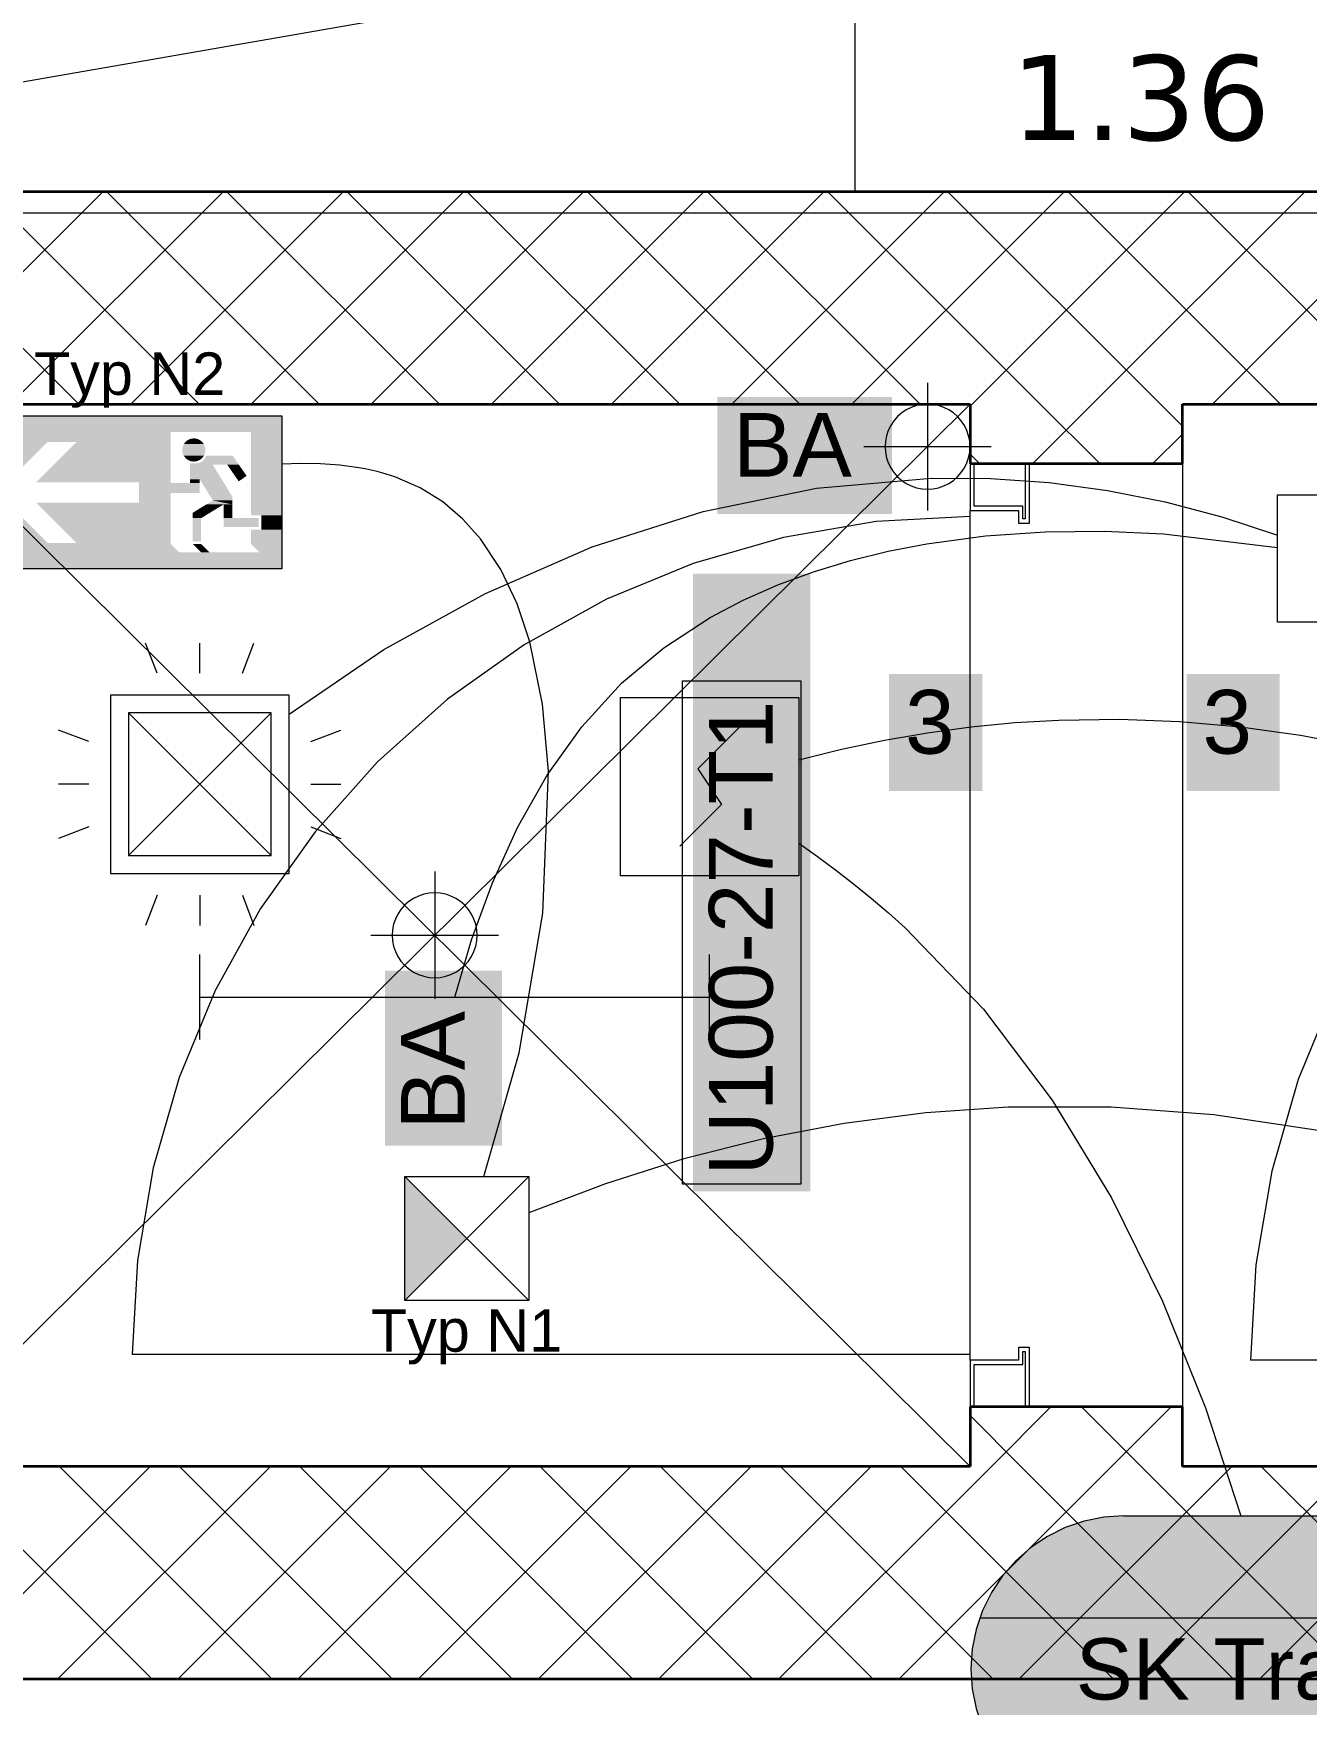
# Model space of a CAD drawing. Extents: x -1132 to 613, y -179 to 712.
# Drawn here: x -686.13 to -656.17, y 125.06 to 164.39 of the extents above; entities that cross this region are included whole.
import ezdxf
from ezdxf.lldxf.tags import DXFTag

# ---------------------------------------------------------------- set-up
doc = ezdxf.new("R2010")
doc.units = 0
doc.layers.get('0').update_dxf_attribs({"lineweight": 13})
for name, color, linetype, lineweight in [('A-____-NOTE-TEXT', 7, 'Continuous', 9), ('A-AREA-____-IDEN', 7, 'Continuous', 5), ('A-DOOR-____-IDEN', 7, 'Continuous', 5), ('A-DOOR-FRAM-MCUT', 7, 'Continuous', 9), ('A-DOOR-OPNG-OTLN', 7, 'Continuous', 9), ('A-FLOR-____-OTLN', 7, 'Continuous', 9), ('A-WALL-____-MCUT', 7, 'Continuous', 35), ('A-WALL-____-PATT', 7, 'Continuous', 35), ('I-WALL-____-OTLN', 7, 'Continuous', 9), ('S-GRID-____-OTLN', 7, 'Continuous', 5)]:
    doc.layers.add(name, color=color, linetype=linetype, lineweight=lineweight)
for name, color, linetype, lineweight, true_color in [('EL01_WAN_Brandmeldeanlagen', 7, 'Continuous', 13, 0xff8000), ('EL01_WAN_Leitung_Brandmeldeanlagen', 7, 'Continuous', 13, 0xff8000), ('EL01_WAN_Leitung_Licht', 7, 'Continuous', 13, 0x0080ff), ('EL01_WAN_Leitung_Notbeleuchtung', 7, 'Continuous', 13, 0x009900), ('EL01_WAN_Leuchten', 7, 'Continuous', 13, 0x0080ff), ('EL01_WAN_Licht', 7, 'Continuous', 13, 0x0080ff), ('EL01_WAN_Notbeleuchtungen', 7, 'Continuous', 13, 0x009900), ('EL01_WAN_Notbeleuchtungentyp', 7, 'Continuous', 13, 0x009900)]:
    doc.layers.add(name, color=color, linetype=linetype, lineweight=lineweight, true_color=true_color)
doc.styles.get("Standard").update_dxf_attribs({"font": 'arial.ttf'})
tags = doc.linetypes.add('_Rasterlinie_', pattern=[0.375, 0.2, -0.05, 0.075, -0.05]).pattern_tags.tags
tags[10:11] = [DXFTag(74, 4), DXFTag(75, 0), DXFTag(340, '0'), DXFTag(46, 1.0), DXFTag(50, 0.0), DXFTag(44, 0.0), DXFTag(45, 0.0)]
tags[8:9] = [DXFTag(74, 4), DXFTag(75, 0), DXFTag(340, '0'), DXFTag(46, 1.0), DXFTag(50, 0.0), DXFTag(44, 0.0), DXFTag(45, 0.0)]
tags[6:7] = [DXFTag(74, 4), DXFTag(75, 0), DXFTag(340, '0'), DXFTag(46, 1.0), DXFTag(50, 0.0), DXFTag(44, 0.0), DXFTag(45, 0.0)]
tags[4:5] = [DXFTag(74, 4), DXFTag(75, 0), DXFTag(340, '0'), DXFTag(46, 1.0), DXFTag(50, 0.0), DXFTag(44, 0.0), DXFTag(45, 0.0)]

# ---------------------------------------------------------------- blocks, each defined once
blk = doc.blocks.new('Referenz-A0UJ359BXE', base_point=(-1140.157, -173.774))
at = {"layer": 'A-____-NOTE-TEXT', "color": 0, "linetype": 'Continuous', "lineweight": 5, "ltscale": 0.13}
for p, q in [((-665.087, 156.164), (-665.087, 153.164)), ((-665.794, 155.371), (-665.88, 155.272)), ((-665.696, 155.457), (-665.794, 155.371)), ((-665.587, 155.53), (-665.696, 155.457)), ((-665.469, 155.588), (-665.587, 155.53)), ((-665.346, 155.63), (-665.469, 155.588)), ((-665.217, 155.655), (-665.346, 155.63)), ((-665.087, 155.664), (-665.217, 155.655)), ((-664.956, 155.655), (-665.087, 155.664)), ((-664.828, 155.63), (-664.956, 155.655)), ((-664.704, 155.588), (-664.828, 155.63)), ((-664.587, 155.53), (-664.704, 155.588)), ((-664.478, 155.457), (-664.587, 155.53)), ((-664.38, 155.371), (-664.478, 155.457)), ((-664.293, 155.272), (-664.38, 155.371)), ((-666.011, 155.046), (-666.053, 154.923)), ((-665.953, 155.164), (-666.011, 155.046)), ((-665.88, 155.272), (-665.953, 155.164)), ((-664.221, 155.164), (-664.293, 155.272)), ((-664.163, 155.046), (-664.221, 155.164)), ((-664.121, 154.923), (-664.163, 155.046)), ((-663.587, 154.664), (-666.587, 154.664)), ((-666.078, 154.794), (-666.087, 154.664)), ((-666.087, 154.664), (-666.078, 154.533)), ((-666.053, 154.923), (-666.078, 154.794)), ((-664.095, 154.794), (-664.121, 154.923)), ((-664.087, 154.664), (-664.095, 154.794)), ((-664.095, 154.533), (-664.087, 154.664)), ((-666.078, 154.533), (-666.053, 154.405)), ((-666.053, 154.405), (-666.011, 154.281)), ((-666.011, 154.281), (-665.953, 154.164)), ((-664.221, 154.164), (-664.163, 154.281)), ((-664.163, 154.281), (-664.121, 154.405)), ((-664.121, 154.405), (-664.095, 154.533)), ((-665.953, 154.164), (-665.88, 154.055)), ((-665.88, 154.055), (-665.794, 153.957)), ((-665.794, 153.957), (-665.696, 153.87)), ((-665.696, 153.87), (-665.587, 153.798)), ((-665.587, 153.798), (-665.469, 153.74)), ((-664.704, 153.74), (-664.587, 153.798)), ((-664.587, 153.798), (-664.478, 153.87)), ((-664.478, 153.87), (-664.38, 153.957)), ((-664.38, 153.957), (-664.293, 154.055)), ((-664.293, 154.055), (-664.221, 154.164)), ((-665.469, 153.74), (-665.346, 153.698)), ((-665.346, 153.698), (-665.217, 153.672)), ((-665.217, 153.672), (-665.087, 153.664)), ((-665.087, 153.664), (-664.956, 153.672)), ((-664.956, 153.672), (-664.828, 153.698)), ((-664.828, 153.698), (-664.704, 153.74)), ((-676.687, 144.664), (-676.687, 141.664)), ((-677.187, 144.03), (-677.296, 143.957)), ((-677.069, 144.088), (-677.187, 144.03)), ((-676.946, 144.13), (-677.069, 144.088)), ((-676.817, 144.155), (-676.946, 144.13)), ((-676.687, 144.164), (-676.817, 144.155)), ((-676.556, 144.155), (-676.687, 144.164)), ((-676.428, 144.13), (-676.556, 144.155)), ((-676.304, 144.088), (-676.428, 144.13)), ((-676.187, 144.03), (-676.304, 144.088)), ((-676.078, 143.957), (-676.187, 144.03)), ((-677.553, 143.664), (-677.611, 143.546)), ((-677.48, 143.772), (-677.553, 143.664)), ((-677.394, 143.871), (-677.48, 143.772)), ((-677.296, 143.957), (-677.394, 143.871)), ((-675.98, 143.871), (-676.078, 143.957)), ((-675.893, 143.772), (-675.98, 143.871)), ((-675.821, 143.664), (-675.893, 143.772)), ((-675.763, 143.546), (-675.821, 143.664)), ((-677.678, 143.294), (-677.687, 143.164)), ((-677.653, 143.423), (-677.678, 143.294)), ((-677.611, 143.546), (-677.653, 143.423)), ((-675.721, 143.423), (-675.763, 143.546)), ((-675.695, 143.294), (-675.721, 143.423)), ((-675.687, 143.164), (-675.695, 143.294)), ((-678.187, 143.164), (-675.187, 143.164)), ((-677.687, 143.164), (-677.678, 143.033)), ((-677.678, 143.033), (-677.653, 142.905)), ((-677.653, 142.905), (-677.611, 142.781)), ((-675.763, 142.781), (-675.721, 142.905)), ((-675.721, 142.905), (-675.695, 143.033)), ((-675.695, 143.033), (-675.687, 143.164)), ((-677.611, 142.781), (-677.553, 142.664)), ((-677.553, 142.664), (-677.48, 142.555)), ((-677.48, 142.555), (-677.394, 142.457)), ((-677.394, 142.457), (-677.296, 142.37)), ((-676.078, 142.37), (-675.98, 142.457)), ((-675.98, 142.457), (-675.893, 142.555)), ((-675.893, 142.555), (-675.821, 142.664)), ((-675.821, 142.664), (-675.763, 142.781)), ((-677.296, 142.37), (-677.187, 142.298)), ((-677.187, 142.298), (-677.069, 142.24)), ((-677.069, 142.24), (-676.946, 142.198)), ((-676.946, 142.198), (-676.817, 142.172)), ((-676.817, 142.172), (-676.687, 142.164)), ((-676.687, 142.164), (-676.556, 142.172)), ((-676.556, 142.172), (-676.428, 142.198)), ((-676.428, 142.198), (-676.304, 142.24)), ((-676.304, 142.24), (-676.187, 142.298)), ((-676.187, 142.298), (-676.078, 142.37))]:
    blk.add_line(p, q, dxfattribs=at)
at = {"layer": 'A-____-NOTE-TEXT', "color": 7, "linetype": 'Continuous', "lineweight": 5, "ltscale": 0.13, "true_color": 0xffffff}
for points in [[(-670.038, 153.079), (-665.921, 153.079), (-670.038, 155.832)], [(-665.921, 153.079), (-670.038, 155.832), (-665.921, 155.832)], [(-665.991, 146.557), (-663.798, 146.557), (-665.991, 149.313)], [(-663.798, 146.557), (-665.991, 149.313), (-663.798, 149.313)], [(-658.991, 146.557), (-656.798, 146.557), (-658.991, 149.313)], [(-656.798, 146.557), (-658.991, 149.313), (-656.798, 149.313)], [(-677.855, 138.213), (-675.102, 138.213), (-677.855, 142.33)], [(-675.102, 138.213), (-677.855, 142.33), (-675.102, 142.33)]]:
    blk.add_solid(points, dxfattribs=at)
at = {"layer": 'A-DOOR-____-IDEN', "color": 0, "linetype": 'Continuous', "ltscale": 0.13}
for p, q in [((-670.851, 137.309), (-670.851, 149.149)), ((-670.851, 149.149), (-668.071, 149.149)), ((-668.071, 149.149), (-668.071, 137.309)), ((-668.071, 137.309), (-670.851, 137.309))]:
    blk.add_line(p, q, dxfattribs=at)
at = {"layer": 'A-DOOR-____-IDEN', "color": 7, "linetype": 'Continuous', "ltscale": 0.13, "true_color": 0xffffff}
for points in [[(-670.608, 137.134), (-667.849, 137.134), (-670.608, 151.673)], [(-667.849, 137.134), (-670.608, 151.673), (-667.849, 151.673)]]:
    blk.add_solid(points, dxfattribs=at)
at = {"layer": 'A-DOOR-FRAM-MCUT', "color": 0, "linetype": 'Continuous', "ltscale": 0.13}
for p, q in [((-664.087, 154.264), (-664.087, 153.164)), ((-663.987, 153.264), (-663.987, 154.264)), ((-662.787, 154.264), (-662.787, 152.964)), ((-662.687, 152.864), (-662.687, 154.264)), ((-664.087, 153.164), (-662.947, 153.164)), ((-662.847, 153.264), (-663.987, 153.264)), ((-662.947, 153.164), (-662.947, 152.864)), ((-662.847, 152.964), (-662.847, 153.264)), ((-662.947, 152.864), (-662.687, 152.864)), ((-662.787, 152.964), (-662.847, 152.964)), ((-662.687, 133.464), (-662.947, 133.464)), ((-662.947, 133.464), (-662.947, 133.164)), ((-662.847, 133.064), (-662.847, 133.364)), ((-662.847, 133.364), (-662.787, 133.364)), ((-662.787, 133.364), (-662.787, 132.064)), ((-662.687, 132.064), (-662.687, 133.464)), ((-662.947, 133.164), (-664.087, 133.164)), ((-664.087, 133.164), (-664.087, 132.064)), ((-663.987, 132.064), (-663.987, 133.064)), ((-663.987, 133.064), (-662.847, 133.064))]:
    blk.add_line(p, q, dxfattribs=at)
at = {"layer": 'A-DOOR-OPNG-OTLN', "color": 0, "linetype": 'Continuous', "ltscale": 0.13}
for p, q in [((-664.087, 153.024), (-666.295, 152.9)), ((-666.295, 152.9), (-668.475, 152.529)), ((-668.475, 152.529), (-670.6, 151.917)), ((-670.6, 151.917), (-672.643, 151.071)), ((-672.643, 151.071), (-674.578, 150.001)), ((-674.578, 150.001), (-676.382, 148.721)), ((-676.382, 148.721), (-678.031, 147.248)), ((-678.031, 147.248), (-679.504, 145.599)), ((-679.504, 145.599), (-680.784, 143.795)), ((-680.784, 143.795), (-681.854, 141.86)), ((-681.854, 141.86), (-682.7, 139.817)), ((-655.506, 141.841), (-656.364, 139.769)), ((-682.7, 139.817), (-683.312, 137.692)), ((-656.364, 139.769), (-656.985, 137.614)), ((-683.312, 137.692), (-683.683, 135.512)), ((-656.985, 137.614), (-657.361, 135.403)), ((-683.683, 135.512), (-683.807, 133.304)), ((-657.361, 135.403), (-657.487, 133.164)), ((-683.807, 133.304), (-664.087, 133.304)), ((-637.487, 133.164), (-657.487, 133.164))]:
    blk.add_line(p, q, dxfattribs=at)
at = {"layer": 'A-FLOR-____-OTLN', "color": 0, "linetype": 'Continuous', "ltscale": 0.13}
for p, q in [((-701.287, 160.664), (-666.787, 166.664)), ((-666.787, 160.664), (-666.787, 166.664)), ((-664.087, 130.664), (-689.287, 155.664)), ((-689.287, 130.664), (-664.087, 155.664))]:
    blk.add_line(p, q, dxfattribs=at)
at = {"layer": 'A-WALL-____-MCUT', "color": 0, "linetype": 'Continuous', "ltscale": 0.35}
for p, q in [((-632.287, 160.664), (-748.783, 160.664)), ((-710.939, 155.664), (-664.087, 155.664)), ((-664.087, 155.664), (-664.087, 154.264)), ((-659.087, 155.664), (-637.287, 155.664)), ((-659.087, 154.264), (-659.087, 155.664)), ((-664.087, 154.264), (-659.087, 154.264)), ((-664.087, 132.064), (-664.087, 130.664)), ((-659.087, 132.064), (-664.087, 132.064)), ((-659.087, 130.664), (-659.087, 132.064)), ((-664.087, 130.664), (-710.939, 130.664)), ((-637.287, 130.664), (-659.087, 130.664)), ((-748.788, 125.664), (-632.287, 125.664))]:
    blk.add_line(p, q, dxfattribs=at)
at = {"layer": 'A-WALL-____-PATT', "color": 0, "linetype": 'Continuous', "lineweight": 9, "ltscale": 0.13}
for p, q in [((-685.063, 155.664), (-690.063, 160.664)), ((-689.496, 155.664), (-684.496, 160.664)), ((-682.234, 155.664), (-687.234, 160.664)), ((-686.667, 155.664), (-681.667, 160.664)), ((-679.406, 155.664), (-684.406, 160.664)), ((-683.839, 155.664), (-678.839, 160.664)), ((-676.577, 155.664), (-681.577, 160.664)), ((-681.01, 155.664), (-676.01, 160.664)), ((-673.749, 155.664), (-678.749, 160.664)), ((-678.182, 155.664), (-673.182, 160.664)), ((-670.92, 155.664), (-675.92, 160.664)), ((-675.353, 155.664), (-670.353, 160.664)), ((-668.092, 155.664), (-673.092, 160.664)), ((-672.525, 155.664), (-667.525, 160.664)), ((-665.264, 155.664), (-670.264, 160.664)), ((-669.697, 155.664), (-664.697, 160.664)), ((-662.435, 155.664), (-667.435, 160.664)), ((-666.868, 155.664), (-661.868, 160.664)), ((-659.607, 155.664), (-664.607, 160.664)), ((-664.04, 155.664), (-659.04, 160.664)), ((-656.778, 155.664), (-661.778, 160.664)), ((-661.211, 155.664), (-656.211, 160.664)), ((-653.95, 155.664), (-658.95, 160.664)), ((-658.383, 155.664), (-653.383, 160.664)), ((-664.087, 155.617), (-664.04, 155.664)), ((-662.611, 154.264), (-661.211, 155.664)), ((-661.035, 154.264), (-662.435, 155.664)), ((-659.087, 155.144), (-659.607, 155.664)), ((-659.783, 154.264), (-659.087, 154.96)), ((-663.864, 154.264), (-664.087, 154.487)), ((-662.891, 130.664), (-664.087, 131.86)), ((-663.584, 130.664), (-662.184, 132.064)), ((-660.063, 130.664), (-661.463, 132.064)), ((-660.756, 130.664), (-659.356, 132.064)), ((-688.383, 125.664), (-683.383, 130.664)), ((-683.347, 125.664), (-688.347, 130.664)), ((-685.555, 125.664), (-680.555, 130.664)), ((-680.518, 125.664), (-685.518, 130.664)), ((-682.726, 125.664), (-677.726, 130.664)), ((-677.69, 125.664), (-682.69, 130.664)), ((-679.898, 125.664), (-674.898, 130.664)), ((-674.862, 125.664), (-679.862, 130.664)), ((-677.069, 125.664), (-672.069, 130.664)), ((-672.033, 125.664), (-677.033, 130.664)), ((-674.241, 125.664), (-669.241, 130.664)), ((-669.205, 125.664), (-674.205, 130.664)), ((-671.412, 125.664), (-666.412, 130.664)), ((-666.376, 125.664), (-671.376, 130.664)), ((-668.584, 125.664), (-663.584, 130.664)), ((-663.548, 125.664), (-668.548, 130.664)), ((-665.756, 125.664), (-660.756, 130.664)), ((-660.719, 125.664), (-665.719, 130.664)), ((-662.927, 125.664), (-657.927, 130.664)), ((-657.891, 125.664), (-662.891, 130.664)), ((-660.099, 125.664), (-655.099, 130.664)), ((-655.063, 125.664), (-660.063, 130.664)), ((-657.27, 125.664), (-652.27, 130.664)), ((-652.234, 125.664), (-657.234, 130.664))]:
    blk.add_line(p, q, dxfattribs=at)
at = {"layer": 'I-WALL-____-OTLN', "color": 0, "linetype": 'Continuous', "ltscale": 0.13}
for p, q in [((-659.087, 154.264), (-659.087, 132.064)), ((-664.087, 133.164), (-664.087, 153.164))]:
    blk.add_line(p, q, dxfattribs=at)
at = {"layer": 'S-GRID-____-OTLN', "color": 0, "linetype": '_Rasterlinie_', "ltscale": 0.13}
blk.add_line((-1093.73, 160.164), (174.71, 160.164), dxfattribs=at)
at = {"layer": 'A-____-NOTE-TEXT', "color": 0, "linetype": 'Continuous', "lineweight": 5, "ltscale": 0.13, "char_height": 1.5, "attachment_point": 1}
for s, insert in [('{\\fArial;BA}', (-669.663, 155.457)), ('{\\fArial;3}', (-665.616, 148.938)), ('{\\fArial;3}', (-658.616, 148.938))]:
    blk.add_mtext(s, dxfattribs=dict(at, insert=insert))
at = {"layer": 'A-____-NOTE-TEXT', "color": 0, "linetype": 'Continuous', "lineweight": 5, "ltscale": 0.13, "insert": (-677.48, 138.588), "char_height": 1.5, "attachment_point": 1, "rotation": 90}
blk.add_mtext('{\\fArial;BA}', dxfattribs=at)
at = {"layer": 'A-AREA-____-IDEN', "color": 0, "linetype": 'Continuous', "ltscale": 0.13, "insert": (-663.129, 163.879), "char_height": 2, "attachment_point": 1}
blk.add_mtext('{\\fVerdana;1.36 m²}', dxfattribs=at)
at = {"layer": 'A-DOOR-____-IDEN', "color": 0, "linetype": 'Continuous', "ltscale": 0.13, "insert": (-670.233, 137.509), "char_height": 1.5, "attachment_point": 1, "rotation": 90}
blk.add_mtext('{\\fArial;U100-27-T1}', dxfattribs=at)
blk = doc.blocks.new('Leitung-A0UJ35E9XE', base_point=(-668.116, 147.275))
at = {"color": 0, "linetype": 'ByBlock', "lineweight": -2, "ltscale": 0.13}
for p, q in [((-665.086, 147.924), (-666.104, 147.749)), ((-664.061, 148.062), (-665.086, 147.924)), ((-663.032, 148.161), (-664.061, 148.062)), ((-661.999, 148.221), (-663.032, 148.161)), ((-660.572, 148.24), (-661.999, 148.221)), ((-659.146, 148.187), (-660.572, 148.24)), ((-657.723, 148.062), (-659.146, 148.187)), ((-656.31, 147.867), (-657.723, 148.062)), ((-667.115, 147.538), (-668.116, 147.289)), ((-666.104, 147.749), (-667.115, 147.538)), ((-654.909, 147.604), (-656.31, 147.867)), ((-653.525, 147.275), (-654.909, 147.604))]:
    blk.add_line(p, q, dxfattribs=at)
blk = doc.blocks.new('Brandmelder-A0UJ35ELXE', base_point=(-672.316, 144.561))
at = {"color": 0, "lineweight": -2}
for p, q in [((-672.316, 148.761), (-668.116, 148.761)), ((-672.316, 144.561), (-672.316, 148.761)), ((-668.116, 148.761), (-668.116, 144.561)), ((-669.516, 148.061), (-670.496, 147.081)), ((-670.496, 147.081), (-669.936, 146.241)), ((-669.936, 146.241), (-670.916, 145.261)), ((-668.116, 144.561), (-672.316, 144.561))]:
    blk.add_line(p, q, dxfattribs=at)
blk = doc.blocks.new('Notleuchte eckig-A0UJ35F7XE', base_point=(-677.387, 134.569))
at = {"color": 0, "lineweight": -2}
for p, q in [((-674.468, 134.569), (-677.387, 137.488)), ((-674.468, 137.488), (-677.387, 134.569)), ((-677.387, 134.569), (-677.387, 137.488)), ((-677.387, 137.488), (-674.468, 137.488)), ((-674.468, 137.488), (-674.468, 134.569)), ((-674.468, 134.569), (-677.387, 134.569))]:
    blk.add_line(p, q, dxfattribs=at)
for points in [[(-675.928, 136.028), (-677.387, 136.028), (-677.387, 137.488)], [(-677.387, 134.569), (-675.928, 136.028), (-677.387, 136.028)]]:
    blk.add_solid(points, dxfattribs=at)
blk = doc.blocks.new('Bemerkung 1-A0UJ35F9XE', base_point=(-678.189, 133.363))
at = {"color": 0, "lineweight": -2, "insert": (-678.189, 134.363), "char_height": 1, "attachment_point": 1}
blk.add_mtext('{\\fArial;Typ N1}', dxfattribs=at)
blk = doc.blocks.new('RZL-Wand_ Links-A0UJ35FHXE', base_point=(-687.485, 151.788))
at = {"color": 0, "lineweight": -2}
for p, q in [((-687.485, 155.388), (-680.285, 155.388)), ((-687.485, 151.788), (-687.485, 155.388)), ((-680.285, 155.388), (-680.285, 151.788)), ((-680.285, 151.788), (-687.485, 151.788))]:
    blk.add_line(p, q, dxfattribs=at)
for points in [[(-687.485, 154.777), (-683.885, 154.777), (-687.485, 155.388)], [(-683.885, 154.777), (-687.485, 155.388), (-683.885, 155.388)], [(-683.885, 155.009), (-680.285, 155.009), (-683.885, 155.388)], [(-680.285, 155.009), (-683.885, 155.388), (-680.285, 155.388)], [(-683.885, 153.828), (-682.899, 153.828), (-683.885, 155.009)], [(-682.899, 153.828), (-683.885, 155.009), (-682.899, 155.009)], [(-681.007, 153.588), (-680.285, 153.588), (-681.007, 155.009)], [(-680.285, 153.588), (-681.007, 155.009), (-680.285, 155.009)], [(-687.485, 153.588), (-686.985, 153.588), (-687.485, 154.777)], [(-686.985, 153.588), (-687.485, 154.777), (-685.796, 154.777)], [(-686.066, 153.828), (-683.885, 153.828), (-685.117, 154.777)], [(-683.885, 153.828), (-685.117, 154.777), (-683.885, 154.777)], [(-682.082, 154.586), (-682.629, 154.586), (-682.092, 154.657)], [(-682.629, 154.586), (-682.092, 154.657), (-682.62, 154.657)], [(-682.62, 154.516), (-682.082, 154.586), (-682.629, 154.586)], [(-682.092, 154.657), (-682.62, 154.657), (-682.119, 154.723)], [(-682.62, 154.657), (-682.119, 154.723), (-682.593, 154.723)], [(-682.092, 154.516), (-682.62, 154.516), (-682.082, 154.586)], [(-682.119, 154.723), (-682.593, 154.723), (-682.163, 154.78)], [(-682.593, 154.723), (-682.163, 154.78), (-682.549, 154.78)], [(-682.163, 154.78), (-682.549, 154.78), (-682.219, 154.823)], [(-682.549, 154.78), (-682.219, 154.823), (-682.493, 154.823)], [(-682.219, 154.823), (-682.493, 154.823), (-682.285, 154.851)], [(-682.493, 154.823), (-682.285, 154.851), (-682.427, 154.851)], [(-682.285, 154.851), (-682.427, 154.851), (-682.356, 154.86)], [(-682.593, 154.45), (-682.092, 154.516), (-682.62, 154.516)], [(-682.119, 154.45), (-682.593, 154.45), (-682.092, 154.516)], [(-682.549, 154.393), (-682.119, 154.45), (-682.593, 154.45)], [(-682.163, 154.393), (-682.549, 154.393), (-682.119, 154.45)], [(-682.493, 154.35), (-682.163, 154.393), (-682.549, 154.393)], [(-682.219, 154.35), (-682.493, 154.35), (-682.163, 154.393)], [(-682.427, 154.322), (-682.219, 154.35), (-682.493, 154.35)], [(-682.446, 154.274), (-681.32, 154.274), (-682.248, 154.276)], [(-682.446, 154.242), (-681.297, 154.242), (-682.446, 154.274)], [(-681.297, 154.242), (-682.446, 154.274), (-681.32, 154.274)], [(-682.446, 153.897), (-681.7, 153.897), (-682.446, 154.242)], [(-681.7, 153.897), (-682.446, 154.242), (-681.913, 154.242)], [(-682.285, 154.322), (-682.427, 154.322), (-682.219, 154.35)], [(-682.356, 154.313), (-682.285, 154.322), (-682.427, 154.322)], [(-682.248, 154.276), (-681.321, 154.276), (-682.203, 154.294)], [(-681.32, 154.274), (-682.248, 154.276), (-681.321, 154.276)], [(-682.203, 154.294), (-681.333, 154.294), (-682.143, 154.333)], [(-681.321, 154.276), (-682.203, 154.294), (-681.333, 154.294)], [(-682.143, 154.333), (-681.36, 154.333), (-682.101, 154.381)], [(-681.333, 154.294), (-682.143, 154.333), (-681.36, 154.333)], [(-682.101, 154.381), (-681.394, 154.381), (-682.062, 154.454)], [(-681.36, 154.333), (-682.101, 154.381), (-681.394, 154.381)], [(-681.394, 154.381), (-682.062, 154.454), (-681.444, 154.454)], [(-681.388, 153.976), (-681.297, 154.242), (-681.572, 154.242)], [(-681.113, 153.976), (-681.388, 153.976), (-681.297, 154.242)], [(-683.645, 153.806), (-682.899, 153.806), (-683.645, 153.828)], [(-682.899, 153.806), (-683.645, 153.828), (-682.899, 153.828)], [(-683.645, 153.576), (-682.219, 153.576), (-683.645, 153.806)], [(-682.219, 153.576), (-683.645, 153.806), (-682.219, 153.806)], [(-682.446, 153.806), (-682.219, 153.806), (-682.446, 153.897)], [(-682.219, 153.806), (-682.446, 153.897), (-682.219, 153.897)], [(-681.966, 153.491), (-681.451, 153.491), (-682.219, 153.897)], [(-681.451, 153.491), (-682.219, 153.897), (-681.7, 153.897)], [(-681.3, 153.848), (-681.113, 153.976), (-681.388, 153.976)], [(-687.485, 152.398), (-685.796, 152.398), (-687.485, 153.588)], [(-685.796, 152.398), (-687.485, 153.588), (-686.985, 153.588)], [(-683.645, 153.348), (-682.899, 153.348), (-683.645, 153.576)], [(-682.899, 153.348), (-683.645, 153.576), (-682.899, 153.576)], [(-681.909, 153.399), (-681.451, 153.399), (-681.966, 153.491)], [(-681.451, 153.399), (-681.966, 153.491), (-681.451, 153.491)], [(-681.007, 153.05), (-680.285, 153.05), (-681.007, 153.588)], [(-680.285, 153.05), (-681.007, 153.588), (-680.285, 153.588)], [(-685.117, 152.398), (-683.885, 152.398), (-686.066, 153.348)], [(-683.885, 152.398), (-686.066, 153.348), (-683.885, 153.348)], [(-683.885, 152.376), (-682.899, 152.376), (-683.885, 153.348)], [(-682.899, 152.376), (-683.885, 153.348), (-682.899, 153.348)], [(-682.382, 153.108), (-681.977, 153.108), (-682.06, 153.306)], [(-682.382, 152.982), (-682.184, 152.982), (-682.382, 153.108)], [(-682.184, 152.982), (-682.382, 153.108), (-681.977, 153.108)], [(-682.06, 153.306), (-681.451, 153.306), (-681.909, 153.399)], [(-681.977, 153.108), (-682.06, 153.306), (-681.653, 153.306)], [(-681.451, 153.306), (-681.909, 153.399), (-681.451, 153.399)], [(-681.653, 152.987), (-681.451, 152.987), (-681.653, 153.306)], [(-681.451, 152.987), (-681.653, 153.306), (-681.451, 153.306)], [(-680.768, 152.711), (-680.285, 152.711), (-680.768, 153.05)], [(-680.285, 152.711), (-680.768, 153.05), (-680.285, 153.05)], [(-682.382, 152.437), (-682.184, 152.437), (-682.382, 152.982)], [(-682.184, 152.437), (-682.382, 152.982), (-682.184, 152.982)], [(-681.653, 152.774), (-680.831, 152.774), (-681.653, 152.987)], [(-680.831, 152.774), (-681.653, 152.987), (-680.831, 152.987)], [(-681.007, 152.376), (-680.285, 152.376), (-681.007, 152.711)], [(-680.285, 152.376), (-681.007, 152.711), (-680.285, 152.711)], [(-687.485, 151.788), (-683.885, 151.788), (-687.485, 152.398)], [(-683.885, 151.788), (-687.485, 152.398), (-683.885, 152.398)], [(-683.885, 152.174), (-682.697, 152.174), (-683.885, 152.376)], [(-682.697, 152.174), (-683.885, 152.376), (-682.899, 152.376)], [(-682.18, 152.174), (-681.981, 152.174), (-682.382, 152.376)], [(-681.981, 152.174), (-682.382, 152.376), (-682.184, 152.376)], [(-680.805, 152.174), (-680.285, 152.174), (-681.007, 152.376)], [(-680.285, 152.174), (-681.007, 152.376), (-680.285, 152.376)], [(-683.885, 151.788), (-680.285, 151.788), (-683.885, 152.174)], [(-680.285, 151.788), (-683.885, 152.174), (-680.285, 152.174)]]:
    blk.add_solid(points, dxfattribs=at)
blk = doc.blocks.new('Bemerkung 1-A0UJ35FJXE', base_point=(-686.119, 155.882))
at = {"color": 0, "lineweight": -2, "insert": (-686.119, 156.882), "char_height": 1, "attachment_point": 1}
blk.add_mtext('{\\fArial;Typ N2}', dxfattribs=at)
blk = doc.blocks.new('Leitung-A0UJ35GXXE', base_point=(-668.116, 129.496))
at = {"color": 0, "linetype": 'ByBlock', "lineweight": -2, "ltscale": 0.13}
for p, q in [((-668.116, 145.329), (-667.681, 145.02)), ((-667.681, 145.02), (-667.253, 144.702)), ((-667.253, 144.702), (-666.83, 144.376)), ((-666.83, 144.376), (-666.415, 144.04)), ((-666.415, 144.04), (-666.009, 143.695)), ((-666.009, 143.695), (-665.611, 143.34)), ((-665.611, 143.34), (-663.77, 141.421)), ((-663.77, 141.421), (-662.157, 139.286)), ((-662.157, 139.286), (-660.759, 136.981)), ((-660.759, 136.981), (-659.56, 134.55)), ((-659.56, 134.55), (-658.549, 132.04)), ((-658.549, 132.04), (-657.711, 129.496))]:
    blk.add_line(p, q, dxfattribs=at)
blk = doc.blocks.new('Leitung-A0UJ35HZXE', base_point=(-676.216, 141.708))
at = {"color": 0, "linetype": 'ByBlock', "lineweight": -2, "ltscale": 0.13}
for p, q in [((-663.72, 152.564), (-662.321, 152.661)), ((-662.321, 152.661), (-660.921, 152.677)), ((-660.921, 152.677), (-659.533, 152.616)), ((-659.533, 152.616), (-656.852, 152.292)), ((-666.011, 152.203), (-665.104, 152.378)), ((-665.104, 152.378), (-663.72, 152.564)), ((-667.768, 151.721), (-666.9, 151.985)), ((-666.9, 151.985), (-666.011, 152.203)), ((-668.611, 151.411), (-667.768, 151.721)), ((-670.202, 150.642), (-669.424, 151.052)), ((-669.424, 151.052), (-668.611, 151.411)), ((-671.297, 149.93), (-670.202, 150.642)), ((-672.292, 149.094), (-671.297, 149.93)), ((-673.226, 148.072), (-672.292, 149.094)), ((-674.039, 146.93), (-673.226, 148.072)), ((-674.738, 145.697), (-674.039, 146.93)), ((-675.329, 144.398), (-674.738, 145.697)), ((-675.819, 143.059), (-675.329, 144.398)), ((-676.216, 141.708), (-675.819, 143.059))]:
    blk.add_line(p, q, dxfattribs=at)
blk = doc.blocks.new('Leitung-A0UJ35ILXE', base_point=(-680.285, 137.488))
at = {"color": 0, "linetype": 'ByBlock', "lineweight": -2, "ltscale": 0.13}
for p, q in [((-679.835, 154.268), (-680.285, 154.249)), ((-679.378, 154.262), (-679.835, 154.268)), ((-678.923, 154.229), (-679.378, 154.262)), ((-678.474, 154.168), (-678.923, 154.229)), ((-678.327, 154.141), (-678.474, 154.168)), ((-678.182, 154.11), (-678.327, 154.141)), ((-678.039, 154.076), (-678.182, 154.11)), ((-677.933, 154.048), (-678.039, 154.076)), ((-677.829, 154.018), (-677.933, 154.048)), ((-677.726, 153.986), (-677.829, 154.018)), ((-677.624, 153.952), (-677.726, 153.986)), ((-677.03, 153.695), (-677.624, 153.952)), ((-676.497, 153.363), (-677.03, 153.695)), ((-676.023, 152.96), (-676.497, 153.363)), ((-675.605, 152.491), (-676.023, 152.96)), ((-675.131, 151.774), (-675.605, 152.491)), ((-674.747, 150.963), (-675.131, 151.774)), ((-674.449, 150.07), (-674.747, 150.963)), ((-674.149, 148.604), (-674.449, 150.07)), ((-674.01, 147.023), (-674.149, 148.604)), ((-674.142, 143.687), (-674.01, 147.023)), ((-674.699, 140.397), (-674.142, 143.687)), ((-675.534, 137.488), (-674.699, 140.397))]:
    blk.add_line(p, q, dxfattribs=at)
blk = doc.blocks.new('Deckendose UP-A0UJ35JPXE', base_point=(-656.852, 150.532))
at = {"color": 0, "lineweight": -2}
for p, q in [((-656.852, 150.532), (-656.852, 153.532)), ((-656.852, 153.532), (-653.852, 153.532)), ((-653.852, 153.532), (-653.852, 150.532)), ((-653.852, 150.532), (-656.852, 150.532))]:
    blk.add_line(p, q, dxfattribs=at)
blk = doc.blocks.new('T8 1-flammig 18W-A0UJ35JVXE', base_point=(-682.216, 140.708))
at = {"color": 0, "lineweight": -2}
for p, q in [((-682.216, 140.708), (-682.216, 142.708)), ((-670.216, 140.708), (-670.216, 142.708)), ((-682.216, 141.708), (-670.216, 141.708))]:
    blk.add_line(p, q, dxfattribs=at)
blk = doc.blocks.new('Bewegungsmelder UP-A0UJ35K3XE', base_point=(-685.538, 143.396))
at = {"color": 0, "lineweight": -2}
for p, q in [((-683.22, 149.332), (-683.491, 150.04)), ((-682.216, 149.332), (-682.216, 150.04)), ((-681.212, 149.332), (-680.94, 150.04)), ((-684.316, 148.818), (-684.316, 144.618)), ((-680.116, 148.818), (-684.316, 148.818)), ((-680.116, 144.618), (-680.116, 148.818)), ((-683.896, 148.398), (-683.896, 145.038)), ((-680.536, 148.398), (-683.896, 148.398)), ((-680.536, 145.038), (-683.896, 148.398)), ((-683.896, 145.038), (-680.536, 148.398)), ((-680.536, 145.038), (-680.536, 148.398)), ((-684.83, 147.722), (-685.538, 147.994)), ((-679.601, 147.722), (-678.893, 147.994)), ((-684.83, 146.718), (-685.538, 146.718)), ((-679.601, 146.718), (-678.893, 146.718)), ((-684.83, 145.714), (-685.538, 145.442)), ((-679.601, 145.714), (-678.893, 145.442)), ((-683.896, 145.038), (-680.536, 145.038)), ((-684.316, 144.618), (-680.116, 144.618)), ((-683.22, 144.104), (-683.491, 143.396)), ((-682.216, 144.104), (-682.216, 143.396)), ((-681.212, 144.104), (-680.94, 143.396))]:
    blk.add_line(p, q, dxfattribs=at)
blk = doc.blocks.new('Gruppenzuleitung-A0UJ35KJXE', base_point=(-664.067, 122.296))
at = {"color": 0, "linetype": 'ByBlock', "lineweight": -2, "ltscale": 0.13}
for p, q in [((-660.937, 129.465), (-661.399, 129.373)), ((-660.467, 129.496), (-660.937, 129.465)), ((-660.467, 129.496), (-653.524, 129.496)), ((-653.054, 129.465), (-653.524, 129.496)), ((-652.592, 129.373), (-653.054, 129.465)), ((-661.845, 129.222), (-662.267, 129.013)), ((-661.399, 129.373), (-661.845, 129.222)), ((-652.147, 129.222), (-652.592, 129.373)), ((-651.724, 129.013), (-652.147, 129.222)), ((-662.659, 128.752), (-663.013, 128.441)), ((-662.267, 129.013), (-662.659, 128.752)), ((-651.333, 128.752), (-651.724, 129.013)), ((-650.979, 128.441), (-651.333, 128.752)), ((-663.013, 128.441), (-663.323, 128.087)), ((-650.668, 128.087), (-650.979, 128.441)), ((-663.323, 128.087), (-663.585, 127.696)), ((-650.406, 127.696), (-650.668, 128.087)), ((-663.585, 127.696), (-663.793, 127.273)), ((-650.198, 127.273), (-650.406, 127.696)), ((-663.793, 127.273), (-663.945, 126.827)), ((-663.861, 127.096), (-650.13, 127.096)), ((-650.047, 126.827), (-650.198, 127.273)), ((-663.945, 126.827), (-664.037, 126.365)), ((-649.955, 126.365), (-650.047, 126.827)), ((-664.037, 126.365), (-664.067, 125.896)), ((-649.924, 125.896), (-649.955, 126.365)), ((-664.067, 125.896), (-664.037, 125.426)), ((-649.955, 125.426), (-649.924, 125.896)), ((-664.037, 125.426), (-663.945, 124.964)), ((-650.047, 124.964), (-649.955, 125.426)), ((-663.945, 124.964), (-663.793, 124.518)), ((-663.861, 124.696), (-650.13, 124.696)), ((-650.198, 124.518), (-650.047, 124.964)), ((-663.793, 124.518), (-663.585, 124.096)), ((-650.406, 124.096), (-650.198, 124.518)), ((-663.585, 124.096), (-663.323, 123.704)), ((-650.668, 123.704), (-650.406, 124.096)), ((-663.323, 123.704), (-663.013, 123.35)), ((-650.979, 123.35), (-650.668, 123.704)), ((-663.013, 123.35), (-662.659, 123.04)), ((-651.333, 123.04), (-650.979, 123.35)), ((-662.659, 123.04), (-662.267, 122.778)), ((-662.267, 122.778), (-661.845, 122.57)), ((-652.147, 122.57), (-651.724, 122.778)), ((-651.724, 122.778), (-651.333, 123.04)), ((-661.845, 122.57), (-661.399, 122.418)), ((-661.399, 122.418), (-660.937, 122.326)), ((-653.054, 122.326), (-652.592, 122.418)), ((-652.592, 122.418), (-652.147, 122.57)), ((-660.937, 122.326), (-660.467, 122.296)), ((-660.467, 122.296), (-653.524, 122.296)), ((-653.524, 122.296), (-653.054, 122.326))]:
    blk.add_line(p, q, dxfattribs=at)
at = {"color": 7, "linetype": 'ByBlock', "lineweight": -2, "ltscale": 0.13, "true_color": 0xffffff}
for points in [[(-661.268, 129.405), (-652.723, 129.405), (-661.004, 129.455)], [(-661.004, 129.455), (-652.988, 129.455), (-660.736, 129.486)], [(-652.723, 129.405), (-661.004, 129.455), (-652.988, 129.455)], [(-660.736, 129.486), (-653.255, 129.486), (-660.467, 129.496)], [(-652.988, 129.455), (-660.736, 129.486), (-653.255, 129.486)], [(-653.255, 129.486), (-660.467, 129.496), (-653.524, 129.496)], [(-662.267, 129.013), (-651.724, 129.013), (-662.029, 129.139)], [(-662.029, 129.139), (-651.962, 129.139), (-661.783, 129.247)], [(-651.724, 129.013), (-662.029, 129.139), (-651.962, 129.139)], [(-661.783, 129.247), (-652.209, 129.247), (-661.528, 129.336)], [(-651.962, 129.139), (-661.783, 129.247), (-652.209, 129.247)], [(-661.783, 129.247), (-652.209, 129.247), (-661.783, 129.247)], [(-652.209, 129.247), (-661.783, 129.247), (-652.209, 129.247)], [(-661.528, 129.336), (-652.463, 129.336), (-661.268, 129.405)], [(-652.209, 129.247), (-661.528, 129.336), (-652.463, 129.336)], [(-652.463, 129.336), (-661.268, 129.405), (-652.723, 129.405)], [(-662.916, 128.535), (-651.076, 128.535), (-662.712, 128.71)], [(-662.712, 128.71), (-651.28, 128.71), (-662.495, 128.87)], [(-651.076, 128.535), (-662.712, 128.71), (-651.28, 128.71)], [(-662.712, 128.71), (-651.28, 128.71), (-662.712, 128.71)], [(-651.28, 128.71), (-662.712, 128.71), (-651.28, 128.71)], [(-662.495, 128.87), (-651.496, 128.87), (-662.267, 129.013)], [(-651.28, 128.71), (-662.495, 128.87), (-651.496, 128.87)], [(-662.495, 128.87), (-651.496, 128.87), (-662.495, 128.87)], [(-651.496, 128.87), (-662.495, 128.87), (-651.496, 128.87)], [(-651.496, 128.87), (-662.267, 129.013), (-651.724, 129.013)], [(-662.267, 129.013), (-651.724, 129.013), (-662.267, 129.013)], [(-651.724, 129.013), (-662.267, 129.013), (-651.724, 129.013)], [(-663.282, 128.14), (-650.71, 128.14), (-663.106, 128.344)], [(-663.106, 128.344), (-650.885, 128.344), (-662.916, 128.535)], [(-650.71, 128.14), (-663.106, 128.344), (-650.885, 128.344)], [(-663.106, 128.344), (-650.885, 128.344), (-663.106, 128.344)], [(-650.885, 128.344), (-663.106, 128.344), (-650.885, 128.344)], [(-650.885, 128.344), (-662.916, 128.535), (-651.076, 128.535)], [(-663.585, 127.696), (-650.406, 127.696), (-663.442, 127.924)], [(-663.442, 127.924), (-650.55, 127.924), (-663.282, 128.14)], [(-650.406, 127.696), (-663.442, 127.924), (-650.55, 127.924)], [(-663.442, 127.924), (-650.55, 127.924), (-663.442, 127.924)], [(-650.55, 127.924), (-663.442, 127.924), (-650.55, 127.924)], [(-650.55, 127.924), (-663.282, 128.14), (-650.71, 128.14)], [(-663.282, 128.14), (-650.71, 128.14), (-663.282, 128.14)], [(-650.71, 128.14), (-663.282, 128.14), (-650.71, 128.14)], [(-663.819, 127.211), (-650.173, 127.211), (-663.711, 127.458)], [(-663.711, 127.458), (-650.281, 127.458), (-663.585, 127.696)], [(-650.173, 127.211), (-663.711, 127.458), (-650.281, 127.458)], [(-663.711, 127.458), (-650.281, 127.458), (-663.711, 127.458)], [(-650.281, 127.458), (-663.711, 127.458), (-650.281, 127.458)], [(-650.281, 127.458), (-663.585, 127.696), (-650.406, 127.696)], [(-663.585, 127.696), (-650.406, 127.696), (-663.585, 127.696)], [(-650.406, 127.696), (-663.585, 127.696), (-650.406, 127.696)], [(-663.907, 126.957), (-650.084, 126.957), (-663.819, 127.211)], [(-650.084, 126.957), (-663.819, 127.211), (-650.173, 127.211)], [(-663.819, 127.211), (-650.173, 127.211), (-663.819, 127.211)], [(-650.173, 127.211), (-663.819, 127.211), (-650.173, 127.211)], [(-664.027, 126.432), (-649.964, 126.432), (-663.977, 126.697)], [(-663.977, 126.697), (-650.014, 126.697), (-663.907, 126.957)], [(-649.964, 126.432), (-663.977, 126.697), (-650.014, 126.697)], [(-663.977, 126.697), (-650.014, 126.697), (-663.977, 126.697)], [(-650.014, 126.697), (-663.977, 126.697), (-650.014, 126.697)], [(-650.014, 126.697), (-663.907, 126.957), (-650.084, 126.957)], [(-663.907, 126.957), (-650.084, 126.957), (-663.907, 126.957)], [(-650.084, 126.957), (-663.907, 126.957), (-650.084, 126.957)], [(-664.057, 126.165), (-649.934, 126.165), (-664.027, 126.432)], [(-649.934, 126.165), (-664.027, 126.432), (-649.964, 126.432)], [(-664.027, 126.432), (-649.964, 126.432), (-664.027, 126.432)], [(-649.964, 126.432), (-664.027, 126.432), (-649.964, 126.432)], [(-664.067, 125.896), (-649.924, 125.896), (-664.057, 126.165)], [(-664.057, 125.627), (-649.934, 125.627), (-664.067, 125.896)], [(-649.934, 125.627), (-664.067, 125.896), (-649.924, 125.896)], [(-664.067, 125.896), (-649.924, 125.896), (-664.067, 125.896)], [(-649.924, 125.896), (-664.067, 125.896), (-649.924, 125.896)], [(-649.924, 125.896), (-664.057, 126.165), (-649.934, 126.165)], [(-664.027, 125.359), (-649.964, 125.359), (-664.057, 125.627)], [(-649.964, 125.359), (-664.057, 125.627), (-649.934, 125.627)], [(-664.057, 125.627), (-649.934, 125.627), (-664.057, 125.627)], [(-649.934, 125.627), (-664.057, 125.627), (-649.934, 125.627)], [(-663.977, 125.095), (-650.014, 125.095), (-664.027, 125.359)], [(-650.014, 125.095), (-664.027, 125.359), (-649.964, 125.359)], [(-664.027, 125.359), (-649.964, 125.359), (-664.027, 125.359)], [(-649.964, 125.359), (-664.027, 125.359), (-649.964, 125.359)], [(-663.907, 124.834), (-650.084, 124.834), (-663.977, 125.095)], [(-650.084, 124.834), (-663.977, 125.095), (-650.014, 125.095)], [(-663.819, 124.58), (-650.173, 124.58), (-663.907, 124.834)], [(-650.173, 124.58), (-663.907, 124.834), (-650.084, 124.834)], [(-663.711, 124.334), (-650.281, 124.334), (-663.819, 124.58)], [(-650.281, 124.334), (-663.819, 124.58), (-650.173, 124.58)], [(-663.585, 124.096), (-650.406, 124.096), (-663.711, 124.334)], [(-650.406, 124.096), (-663.711, 124.334), (-650.281, 124.334)], [(-663.442, 123.868), (-650.55, 123.868), (-663.585, 124.096)], [(-650.55, 123.868), (-663.585, 124.096), (-650.406, 124.096)], [(-663.585, 124.096), (-650.406, 124.096), (-663.585, 124.096)], [(-650.406, 124.096), (-663.585, 124.096), (-650.406, 124.096)], [(-663.282, 123.651), (-650.71, 123.651), (-663.442, 123.868)], [(-650.71, 123.651), (-663.442, 123.868), (-650.55, 123.868)], [(-663.106, 123.447), (-650.885, 123.447), (-663.282, 123.651)], [(-650.885, 123.447), (-663.282, 123.651), (-650.71, 123.651)], [(-662.916, 123.257), (-651.076, 123.257), (-663.106, 123.447)], [(-651.076, 123.257), (-663.106, 123.447), (-650.885, 123.447)], [(-662.712, 123.081), (-651.28, 123.081), (-662.916, 123.257)], [(-651.28, 123.081), (-662.916, 123.257), (-651.076, 123.257)], [(-662.495, 122.921), (-651.496, 122.921), (-662.712, 123.081)], [(-651.496, 122.921), (-662.712, 123.081), (-651.28, 123.081)], [(-662.267, 122.778), (-651.724, 122.778), (-662.495, 122.921)], [(-651.724, 122.778), (-662.495, 122.921), (-651.496, 122.921)], [(-662.029, 122.652), (-651.962, 122.652), (-662.267, 122.778)], [(-651.962, 122.652), (-662.267, 122.778), (-651.724, 122.778)], [(-661.783, 122.544), (-652.209, 122.544), (-662.029, 122.652)], [(-652.209, 122.544), (-662.029, 122.652), (-651.962, 122.652)], [(-661.528, 122.456), (-652.463, 122.456), (-661.783, 122.544)], [(-652.463, 122.456), (-661.783, 122.544), (-652.209, 122.544)], [(-661.268, 122.386), (-652.723, 122.386), (-661.528, 122.456)], [(-652.723, 122.386), (-661.528, 122.456), (-652.463, 122.456)], [(-661.004, 122.336), (-652.988, 122.336), (-661.268, 122.386)], [(-652.988, 122.336), (-661.268, 122.386), (-652.723, 122.386)], [(-660.736, 122.306), (-653.255, 122.306), (-661.004, 122.336)], [(-653.255, 122.306), (-661.004, 122.336), (-652.988, 122.336)], [(-660.467, 122.296), (-653.524, 122.296), (-660.736, 122.306)], [(-653.524, 122.296), (-660.736, 122.306), (-653.255, 122.306)]]:
    blk.add_solid(points, dxfattribs=at)
at = {"color": 0, "linetype": 'ByBlock', "lineweight": -2, "ltscale": 0.13, "char_height": 1.44, "attachment_point": 1}
for s, insert in [('{\\fArial;SK Trasse}', (-661.6, 126.616)), ('{\\fArial;2x2x0.8m²}', (-661.644, 124.216))]:
    blk.add_mtext(s, dxfattribs=dict(at, insert=insert))
blk = doc.blocks.new('Leitung-A0UJ35O1XE', base_point=(-674.468, 136.565))
at = {"color": 0, "linetype": 'ByBlock', "lineweight": -2, "ltscale": 0.13}
for p, q in [((-665.124, 138.987), (-667.046, 138.737)), ((-663.19, 139.12), (-665.124, 138.987)), ((-660.767, 139.118), (-663.19, 139.12)), ((-658.348, 138.935), (-660.767, 139.118)), ((-655.948, 138.58), (-658.348, 138.935)), ((-667.046, 138.737), (-668.949, 138.373)), ((-653.579, 138.061), (-655.948, 138.58)), ((-668.949, 138.373), (-670.825, 137.898)), ((-670.825, 137.898), (-672.667, 137.317)), ((-651.254, 137.387), (-653.579, 138.061)), ((-672.667, 137.317), (-674.468, 136.632)), ((-648.987, 136.565), (-651.254, 137.387))]:
    blk.add_line(p, q, dxfattribs=at)
blk = doc.blocks.new('Leitung-A0UJ35PDXE', base_point=(-680.116, 148.365))
at = {"color": 0, "linetype": 'ByBlock', "lineweight": -2, "ltscale": 0.13}
for p, q in [((-667.701, 153.69), (-664.997, 153.925)), ((-664.997, 153.925), (-663.609, 153.916)), ((-663.609, 153.916), (-662.225, 153.818)), ((-662.225, 153.818), (-660.852, 153.634)), ((-670.372, 153.139), (-667.701, 153.69)), ((-660.852, 153.634), (-659.495, 153.365)), ((-672.979, 152.303), (-670.372, 153.139)), ((-659.495, 153.365), (-658.16, 153.013)), ((-658.16, 153.013), (-656.852, 152.581)), ((-675.493, 151.209), (-672.979, 152.303)), ((-677.882, 149.887), (-675.493, 151.209)), ((-680.116, 148.365), (-677.882, 149.887))]:
    blk.add_line(p, q, dxfattribs=at)

msp = doc.modelspace()

# ---------------------------------------------------------------- block references
at = {"color": 9, "lineweight": 25, "ltscale": 0.25, "true_color": 0xc0c0c0}
msp.add_blockref('Referenz-A0UJ359BXE', (-1140.157, -173.774), dxfattribs=at)
at = {"layer": 'EL01_WAN_Brandmeldeanlagen', "linetype": 'Continuous', "ltscale": 0.13}
msp.add_blockref('Brandmelder-A0UJ35ELXE', (-672.316, 144.561), dxfattribs=at)
at = {"layer": 'EL01_WAN_Leitung_Brandmeldeanlagen', "ltscale": 0.13}
for name, p in [('Leitung-A0UJ35E9XE', (-668.116, 147.275)), ('Leitung-A0UJ35GXXE', (-668.116, 129.496)), ('Gruppenzuleitung-A0UJ35KJXE', (-664.067, 122.296))]:
    msp.add_blockref(name, p, dxfattribs=at)
at = {"layer": 'EL01_WAN_Leitung_Licht', "ltscale": 0.13}
for name, p in [('Leitung-A0UJ35PDXE', (-680.116, 148.365)), ('Leitung-A0UJ35HZXE', (-676.216, 141.708))]:
    msp.add_blockref(name, p, dxfattribs=at)
at = {"layer": 'EL01_WAN_Leitung_Notbeleuchtung', "ltscale": 0.13}
for name, p in [('Leitung-A0UJ35ILXE', (-680.285, 137.488)), ('Leitung-A0UJ35O1XE', (-674.468, 136.565))]:
    msp.add_blockref(name, p, dxfattribs=at)
at = {"layer": 'EL01_WAN_Leuchten', "ltscale": 0.13}
msp.add_blockref('T8 1-flammig 18W-A0UJ35JVXE', (-682.216, 140.708), dxfattribs=at)
at = {"layer": 'EL01_WAN_Licht', "linetype": 'Continuous', "ltscale": 0.13}
for name, p in [('Deckendose UP-A0UJ35JPXE', (-656.852, 150.532)), ('Bewegungsmelder UP-A0UJ35K3XE', (-685.538, 143.396))]:
    msp.add_blockref(name, p, dxfattribs=at)
at = {"layer": 'EL01_WAN_Notbeleuchtungen', "linetype": 'Continuous', "ltscale": 0.13}
for name, p in [('RZL-Wand_ Links-A0UJ35FHXE', (-687.485, 151.788)), ('Notleuchte eckig-A0UJ35F7XE', (-677.387, 134.569))]:
    msp.add_blockref(name, p, dxfattribs=at)
at = {"layer": 'EL01_WAN_Notbeleuchtungentyp', "linetype": 'Continuous', "ltscale": 0.13}
for name, p in [('Bemerkung 1-A0UJ35FJXE', (-686.119, 155.882)), ('Bemerkung 1-A0UJ35F9XE', (-678.189, 133.363))]:
    msp.add_blockref(name, p, dxfattribs=at)

doc.saveas('drawing.dxf')
